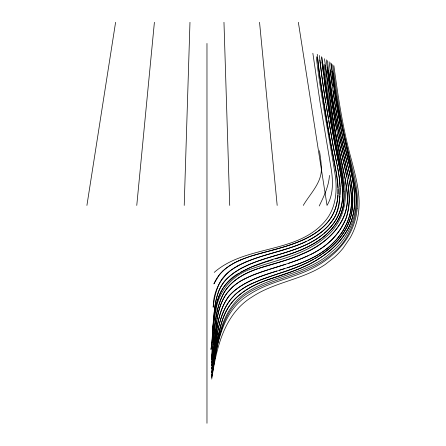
<?xml version="1.0" encoding="UTF-8"?>
<svg xmlns="http://www.w3.org/2000/svg" width="446" height="446" viewBox="0 0 446 446"><rect width="100%" height="100%" fill="white"/><g stroke="black" fill="none" stroke-linecap="round" stroke-linejoin="round"><path stroke-width="0.67" d="M337.968 193.91L338.001 189.255M184.22 205.416L189.974 22.3M340.008 194.59C340.711 182.119 338.28 169.753 335.531 157.65A435.619 435.619 0 0 1 333.117 145.809L323.902 91.14L319.838 60.015M337.912 195.069C335.727 238.716 284.509 246.292 251.321 256.026A125.878 125.878 0 0 0 240.734 259.906M339.941 195.861L338.715 205.6L336.295 213.706A35.686 35.686 0 0 1 334.043 218.233L328.418 225.721A60.361 60.361 0 0 1 321.438 232.104L315.121 236.57L308.437 240.355M357.19 208.589C358.701 191.88 354.146 175.473 350.177 159.423C341.887 128.337 336.836 96.548 332.738 64.676M329.432 175.445C328.841 186.344 323.885 196.318 319.213 205.98M211.515 357.174L214.158 322.798A141.404 141.404 0 0 1 215.998 310.087M352.574 205.751L351.883 211.755A53.23 53.23 0 0 1 349.508 220.881C344.63 234.568 334.383 245.674 322.536 253.763M213.21 344.914C215.078 326.104 214.916 305.332 226.334 289.264C233.955 278.973 245.696 272.774 257.61 268.81M136.766 205.416L154.4 22.3M212.92 347.155L211.605 359.27M217.001 320.351L213.991 346.43L211.538 362.821M211.605 359.264C215.011 336.881 213.004 312.663 224.243 292.191C241.158 266.362 275.745 266.301 301.379 254.432C326.427 244.793 350.946 221.261 347.155 192.187M86.914 205.416L115.592 22.3M213.233 363.423C217.47 343.32 218.423 321.204 230.705 303.888A47.532 47.532 0 0 1 236.224 297.649C257.498 277.852 288.3 276.213 312.88 262.399C328.005 253.685 342.327 241.654 349.597 225.408C361.293 198.66 349.753 169.402 343.944 142.726A411.491 411.491 0 0 1 341.179 130.316L336.044 101.493L330.731 62.83M217.001 319.459C218.373 311.269 220.58 303.046 225.029 295.949A39.432 39.432 0 0 1 227.499 292.47L232.333 287.296M213.322 363.936L211.61 372.544L217.765 337.94L220.458 326.494A108.478 108.478 0 0 1 221.695 322.369C227.259 300.922 246.51 286.7 266.719 280.144C296.941 270.644 330.637 259.5 347.272 230.136A56.843 56.843 0 0 0 352.005 219.008L353.477 213.166A62.295 62.295 0 0 0 354.687 201.904A88.202 88.202 0 0 0 354.275 192.343C353.511 182.765 351.431 173.349 349.118 164.044C341.129 133.616 335.604 102.586 331.818 71.371M211.727 379.072C216.282 348.794 223.847 314.162 252.046 296.969C272.054 283.595 296.635 280.389 317.636 269.077A91.257 91.257 0 0 0 325.262 264.445L334.639 257.113A79.683 79.683 0 0 0 343.141 248.16L350.16 237.852A69.163 69.163 0 0 0 358.813 209.748C360.279 193.006 355.718 176.588 351.626 160.527C342.957 129.479 338.191 97.579 333.881 65.69M211.649 377.561C216.617 347.707 220.541 311.615 249.342 294.511C269.417 281.42 293.92 278.332 314.876 267.07A95.009 95.009 0 0 0 329.912 257.141C337.076 251.282 343.437 244.352 348.203 236.391A65.601 65.601 0 0 0 357.174 208.589M211.616 376.736C217.308 347.506 219.404 311.592 247.062 293.669C273.443 277.195 306.987 275.438 331.133 254.694C350.355 240.026 359.303 214.81 356.031 191.156C349.168 151.601 336.942 113.016 333.279 72.843M216.031 310.093C218.573 290.636 233.275 274.625 251.75 268.771C277.083 259.756 305.058 255.006 325.948 236.809C340.766 224.923 347.523 205.132 344.847 186.54C338.213 145.797 327.938 105.635 324.27 64.397M211.571 375.153C217.341 345.756 219.053 308.983 247.798 291.651C274.112 275.054 308.303 273.799 331.69 251.884C350.01 237.049 358.985 212.552 355.167 189.366C347.077 147.514 335.353 106.287 331.573 63.633M211.532 362.815C217.782 338.124 211.605 307.918 231.195 288.278A53.42 53.42 0 0 1 240.634 281.052L249.292 276.637L260.224 272.389M218.35 292.208C213.662 304.428 214.37 317.736 212.458 330.492C214.158 315.885 213.952 300.392 220.686 286.951A35.089 35.089 0 0 1 226.089 279.408C252.86 253.763 294.745 257.571 323.027 234.273M345.477 219.99L340.443 228.999A82.242 82.242 0 0 1 336.869 233.894C320.629 255.09 293.139 261.774 268.977 269.495M303.274 205.411C310.148 193.581 321.934 182.793 321.376 168.075C321.243 162.244 320.295 156.474 319.464 150.709M342.154 232.071L336.786 239.195L329.666 246.304A83.162 83.162 0 0 1 318.483 254.488C308.777 260.431 298.006 264.35 287.202 267.79M221.361 280.456L226.194 274.468L229.952 271.001A45.537 45.537 0 0 1 233.581 268.33L237.45 265.983M332.421 220.753C307.4 254.259 259.46 248.266 228.218 272.3A35.139 35.139 0 0 0 219.365 283.433C215.808 290.881 214.13 299.065 213.166 307.222L213.768 299.517A47.895 47.895 0 0 1 221.367 280.456M235.126 294.678L230.978 299.049A44.712 44.712 0 0 0 227.477 303.849C215.468 323.439 216.895 347.428 211.488 369.071C217.826 343.225 215.005 311.13 237.54 292.565A67.112 67.112 0 0 1 244.007 287.876A63.115 63.115 0 0 1 248.104 285.479C269.2 274.903 293.005 270.845 313.661 259.232M223.106 270.85L222.537 271.374A32.09 32.09 0 0 0 219.075 275.243L213.913 283.896A37.23 37.23 0 0 1 218.679 275.7C224.293 268.403 232.377 263.486 240.745 259.929M324.041 233.431C334.89 224.594 342.617 211.504 342.405 197.216C343.069 182.202 339.434 167.479 336.518 152.867C331.584 127.946 327.28 102.892 323.986 77.704M214.225 272.389C246.298 244.241 298.848 254.354 326.411 219.521C336.864 205.94 337.505 187.699 334.645 171.448C328.518 133.22 320.685 95.243 316.286 56.748M233.28 273.181L240.634 268.531L249.871 264.188A171.002 171.002 0 0 1 259.639 260.542L265.298 258.68M321.304 254.599L318.795 256.216M239.285 272.997C211.097 287.882 214.565 322.765 210.975 349.491C214.113 330.77 212.151 310.851 220.157 293.189A41.472 41.472 0 0 1 223.786 287.029C250.145 254.359 300.872 262.003 329.248 231.574C335.392 225.269 340.482 217.693 342.444 209.007C334.472 238.755 302.065 250.959 275.539 258.92M317.524 256.996L314.96 258.507M240.472 272.294L251.683 266.97L268.079 261.2M243.995 279.107L254.192 274.491L267.89 269.841M309.725 254.934C326.282 247.173 341.262 233.832 346.743 215.914C354.369 188.736 341.664 161.29 337.605 134.569M251.026 283.957L260.96 279.737L278.449 273.671M308.398 255.569L299.104 259.55L288.267 263.435M306.14 241.492C286.823 250.702 265.314 253.752 245.651 262.053M238.699 260.798C268.063 247.831 305.856 247.943 327.972 221.829C337.572 210.484 339.361 194.607 337.41 180.329A130.767 130.767 0 0 0 336.881 176.41C329.705 137 322.012 97.624 317.574 57.79M278.795 273.537C310.048 264.35 347.005 245.629 352.128 209.938C355.127 186.45 346.748 163.487 341.898 140.836A402.666 402.666 0 0 1 339.25 128.548L335.827 109.549L332.961 90.449M258.953 268.353C289.019 259.254 323.673 251.265 341.162 222.236A45.091 45.091 0 0 0 346.949 205.138A53.57 53.57 0 0 0 347.311 196.502L346.86 189.249L345.499 180.463L336.039 135.316L332.17 114.154L324.459 58.721M260.787 272.132L271.765 268.615M285.529 264.333L271.742 268.637M267.851 261.323L272.946 259.728M266.719 258.234C288.673 251.466 312.914 245.908 329.181 228.464C339.802 217.815 344.05 202.222 342.366 187.487A141.432 141.432 0 0 0 340.844 175.546L330.341 119.595M276.799 270.995C259.55 276.381 241.052 282.402 228.781 296.451C213.785 316.158 217.431 342.734 211.493 365.547C217.135 342.389 214.219 315.919 229.049 295.91C234.334 289.677 241.47 285.39 248.667 281.705A128.18 128.18 0 0 1 257.643 277.602C284.381 267.349 315.59 262.978 335.665 240.455A64.659 64.659 0 0 0 341.77 232.622A65.3 65.3 0 0 0 345.265 226.674C349.318 218.969 351.638 210.322 351.481 201.598A99.319 99.319 0 0 0 350.879 191.072L349.458 181.132M284.676 268.587L279.425 270.192M344.273 165.249C336.708 132.858 330.832 100.06 327.119 67M336.758 163.459L333.039 145.162L328.724 120.688M344.373 165.683L346.665 177.079M337.014 164.68L337.516 167.127M348.9 178.383L339.919 138.812A483.102 483.102 0 0 1 337.36 126.653L333.234 103.182L328.674 70.122M337.761 168.354L339.367 178.216L340.058 187.002M336.674 129.942L331.138 97.323L326.271 59.842M332.047 124.451C335.777 146.918 342.26 168.995 344.056 191.747M331.935 123.514L326.578 92.199L322.748 63.862M329.917 116.93L325.056 85.716L321.382 56.687M328.312 118.24L326.355 106.516M325.714 102.602L321.622 75.184L319.369 55.499M347.239 180.173L348.727 190.353L349.352 198.687A48.385 48.385 0 0 1 349.279 202.205L348.828 206.799A80.414 80.414 0 0 1 348.281 210.25L346.888 216.132A37.737 37.737 0 0 1 345.477 219.99M298.352 22.3L327.029 205.416C332.543 196.368 333.028 185.302 331.997 175.022A115.821 115.821 0 0 0 331.395 170.166L320.005 101.978L312.858 53.252M332.298 85.665L329.103 61.765M330.157 69.86L334.522 101.17L338.068 121.936L342.266 142.581L349.982 175.284L352.346 190.409A92.796 92.796 0 0 1 352.585 205.751M323.473 73.98L322.034 62.239M325.29 65.372L329.494 96.827L334.662 128.125A681.75 681.75 0 0 0 339.902 153.719L345.053 178.155L346.999 191.696M327.526 60.673C331.306 101.465 340.532 141.371 349.441 181.243C350.773 188.424 351.838 195.722 351.504 203.041A58.643 58.643 0 0 1 342.093 232.031M322.006 57.562L324.822 79.929L328.908 106.683L335.676 143.534L341.859 173.756L343.833 188.323M259.544 22.3L277.178 205.416M317.24 54.295L318.79 68.996L321.399 87.288L329.784 138.299L336.401 172.92L337.968 188.095M223.97 22.3L229.723 205.416M340.086 187.805L339.74 197.924A143.372 143.372 0 0 1 339.289 202.646L338.698 206.637A36.605 36.605 0 0 1 332.342 220.692M206.972 43.44L206.972 423.26M237.439 265.961A87.606 87.606 0 0 1 245.657 262.07M218.205 292.147A44.132 44.132 0 0 1 233.358 273.286M232.305 287.263A58.225 58.225 0 0 1 244.012 279.14M343.989 191.752A61.832 61.832 0 0 1 342.506 209.012M235.059 294.6A65.807 65.807 0 0 1 251.059 284.03M343.626 188.346A65.824 65.824 0 0 1 342.639 209.046M223.022 270.755A58.264 58.264 0 0 1 238.716 260.832"/></g></svg>
